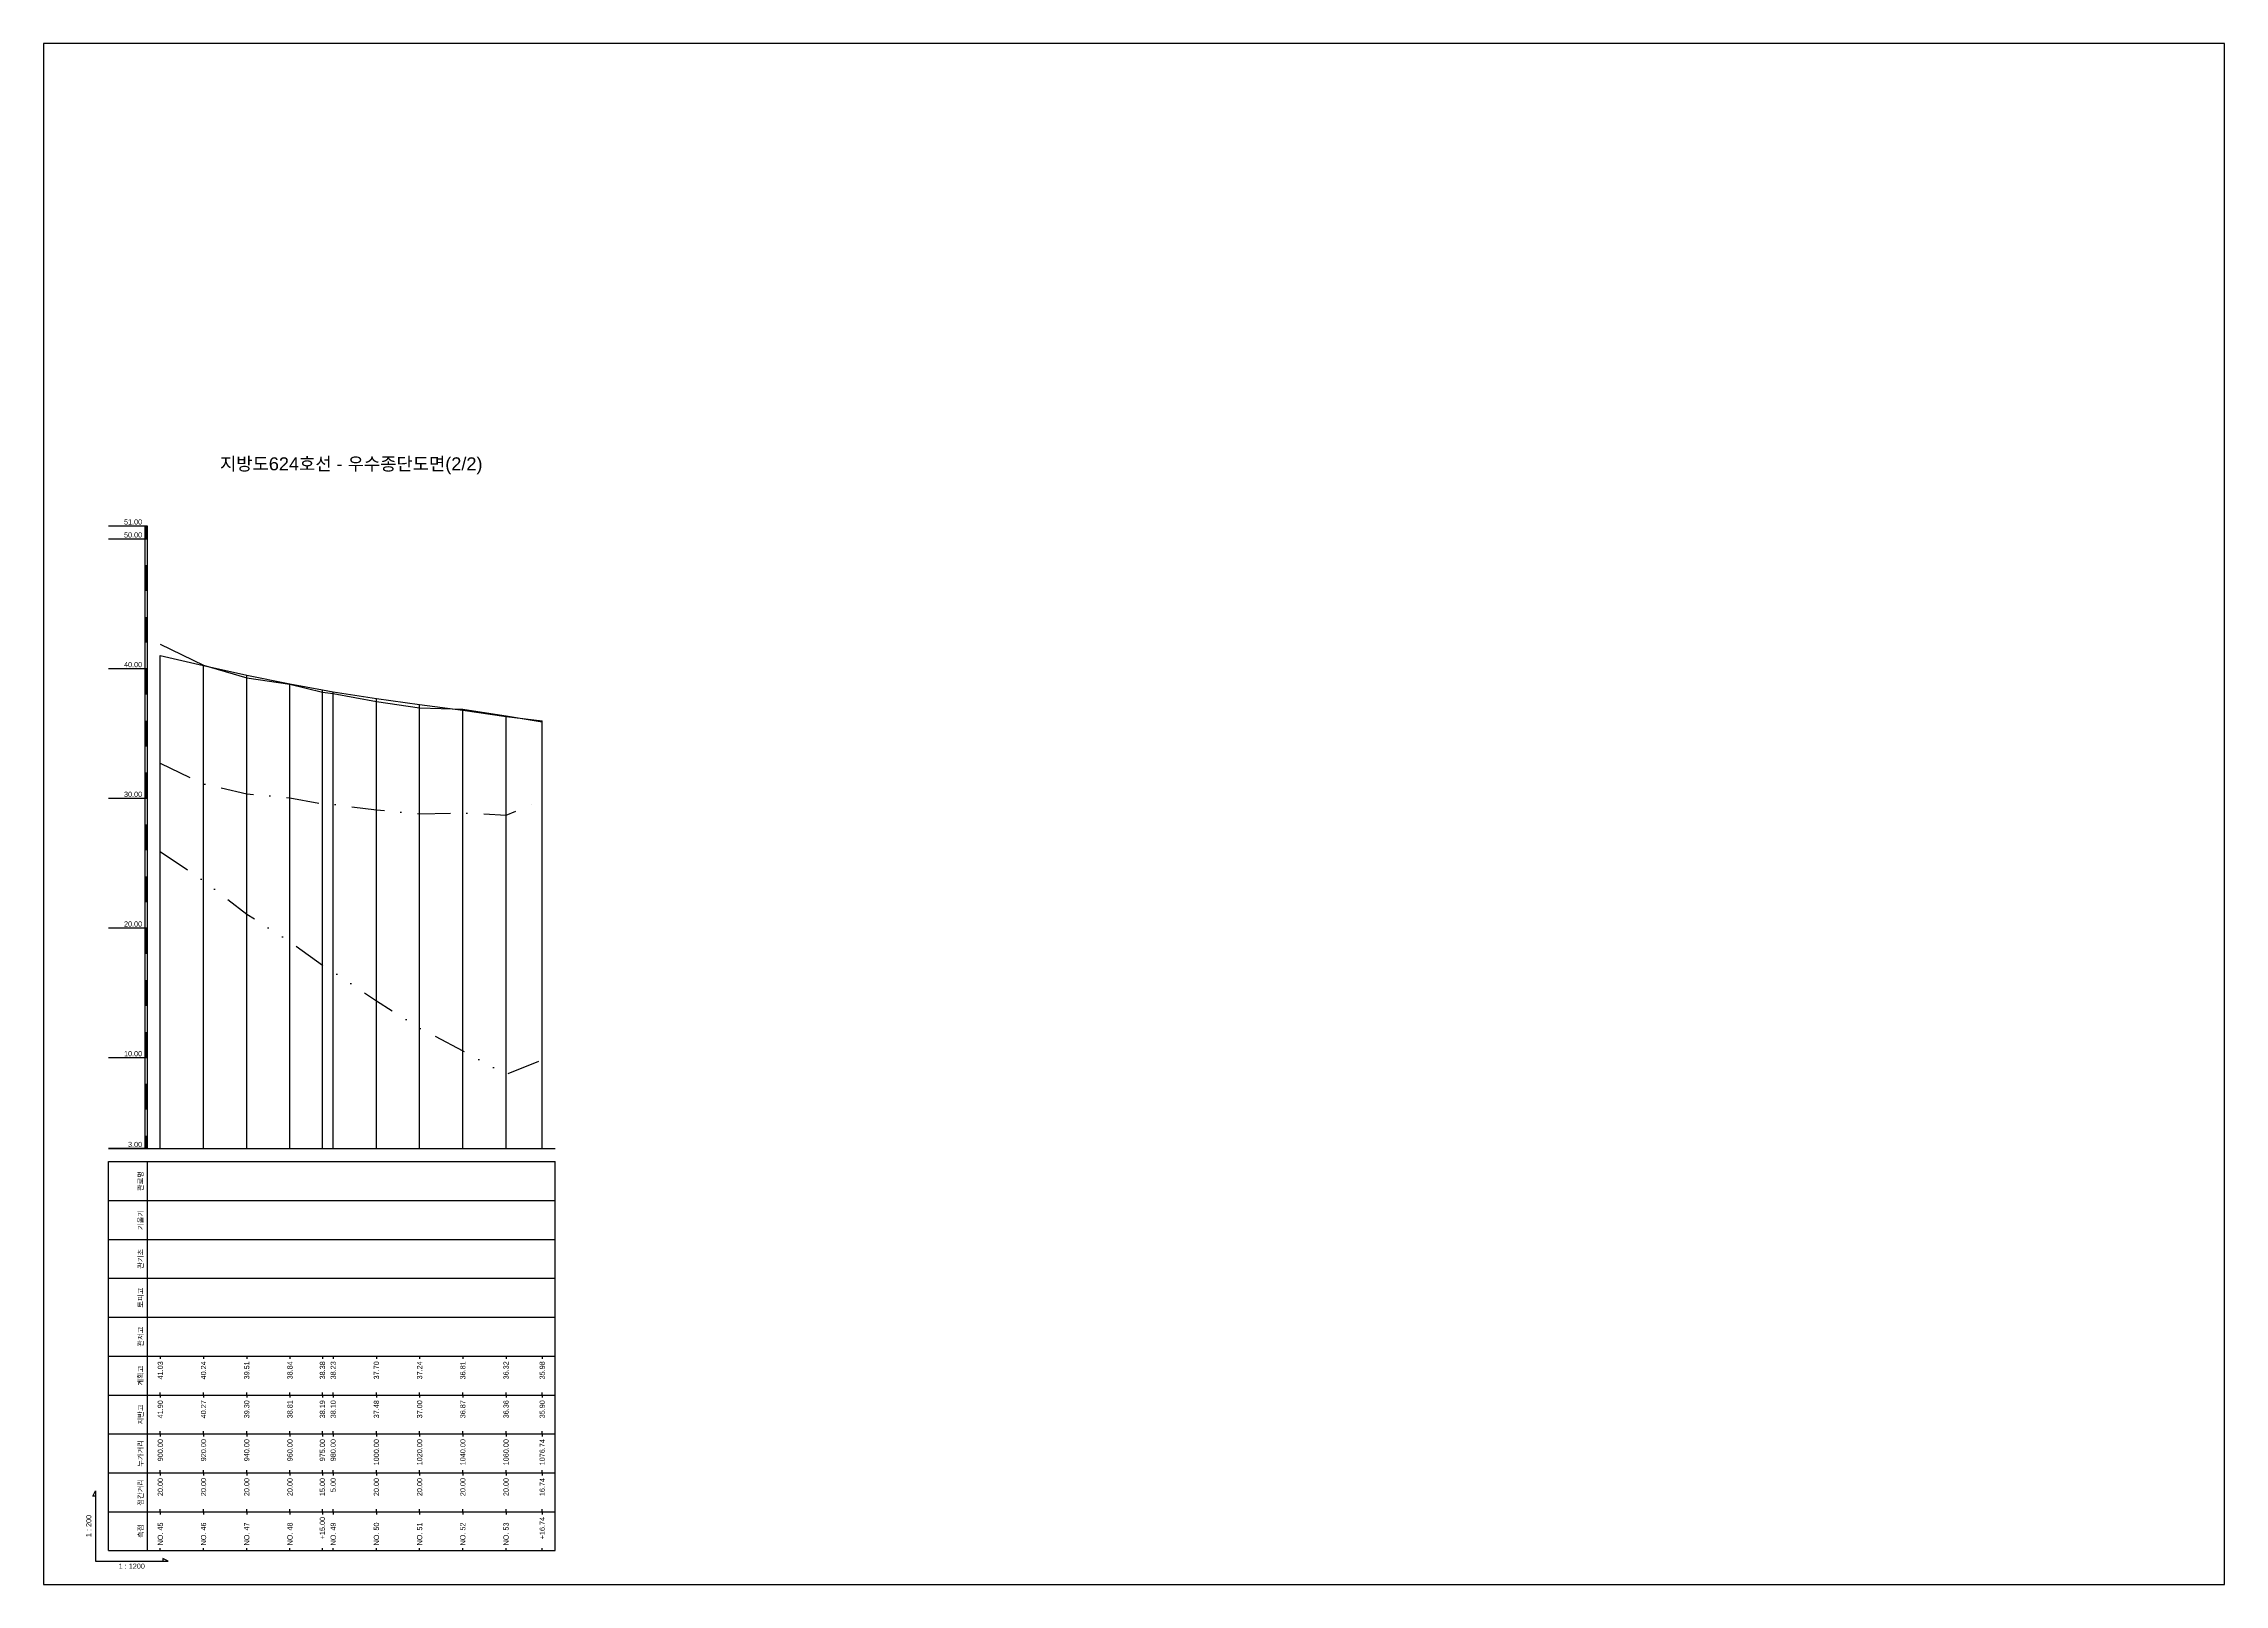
# Model space of a CAD drawing. Header units: millimetres. Extents: x -7351 to 135086, y 1419 to 5643.
# Drawn here: x 120712 to 121553, y 1419 to 2013 of the extents above; entities that cross this region are included whole.
import ezdxf
from ezdxf.enums import TextEntityAlignment as Align

# ---------------------------------------------------------------- set-up
doc = ezdxf.new("R2010")
doc.units = ezdxf.units.MM
doc.linetypes.add('DASHDOT', pattern=[25.4, 12.7, -6.35, 0, -6.35])
doc.linetypes.add('DIVIDE', pattern=[31.75, 12.7, -6.35, 0, -6.35, 0, -6.35])
for name, color, linetype in [('KZ_종단_계획선', 1, 'Continuous'), ('KZ_종단_노선명', 7, 'Continuous'), ('KZ_종단_도각', 7, 'Continuous'), ('KZ_종단_수직선', 7, 'Continuous'), ('KZ_종단_암선1', 56, 'DASHDOT'), ('KZ_종단_암선2', 4, 'DIVIDE'), ('KZ_종단_지반선', 3, 'Continuous'), ('KZ_종단_테이블문자', 7, 'Continuous'), ('KZ_종단_테이블선', 7, 'Continuous'), ('KZ_종단_폴대', 7, 'Continuous')]:
    doc.layers.add(name, color=color, linetype=linetype)
doc.styles.get("Standard").update_dxf_attribs({"font": 'arial.ttf'})

msp = doc.modelspace()

# ---------------------------------------------------------------- linework, layer by layer
at = {"layer": 'KZ_종단_계획선'}
msp.add_lwpolyline([(120757.36, 1777.18), (120757.36, 1777.18), (120774.03, 1773.25), (120790.69, 1769.58), (120807.36, 1766.22), (120819.86, 1763.92), (120824.03, 1763.2), (120840.69, 1760.55), (120857.36, 1758.24), (120874.03, 1756.08), (120890.69, 1753.66), (120904.64, 1751.93)], dxfattribs=at)
at = {"layer": 'KZ_종단_도각'}
msp.add_lwpolyline([(120712.36, 1419.04), (121553.36, 1419.04), (121553.36, 2013.04), (120712.36, 2013.04)], close=True, dxfattribs=at)
at = {"layer": 'KZ_종단_수직선'}
for p, q in [((120757.36, 1587.04), (120757.36, 1777.18)), ((120774.03, 1587.04), (120774.03, 1773.25)), ((120790.69, 1587.04), (120790.69, 1769.58)), ((120807.36, 1587.04), (120807.36, 1766.22)), ((120819.86, 1587.04), (120819.86, 1763.92)), ((120824.03, 1587.04), (120824.03, 1763.2)), ((120840.69, 1587.04), (120840.69, 1760.55)), ((120857.36, 1587.04), (120857.36, 1758.24)), ((120874.03, 1587.04), (120874.03, 1756.08)), ((120890.69, 1587.04), (120890.69, 1753.66)), ((120904.64, 1587.04), (120904.64, 1751.93))]:
    msp.add_line(p, q, dxfattribs=at)
at = {"layer": 'KZ_종단_암선1', "flags": 128}
msp.add_lwpolyline([(120757.36, 1735.7), (120774.03, 1727.64), (120790.69, 1723.8), (120807.36, 1722.32), (120819.86, 1719.95), (120824.03, 1719.74), (120840.69, 1717.6), (120857.36, 1716.15), (120874.03, 1716.47), (120890.69, 1715.64), (120904.64, 1721.31)], dxfattribs=at)
at = {"layer": 'KZ_종단_암선2', "flags": 128}
msp.add_lwpolyline([(120757.36, 1701.57), (120774.03, 1690.29), (120790.69, 1677.42), (120807.36, 1666.89), (120819.86, 1657.71), (120824.03, 1655.24), (120840.69, 1644.03), (120857.36, 1633.49), (120874.03, 1624.73), (120890.69, 1615.64), (120904.64, 1621.31)], dxfattribs=at)
at = {"layer": 'KZ_종단_지반선', "flags": 128}
msp.add_lwpolyline([(120757.36, 1781.54), (120774.03, 1773.37), (120790.69, 1768.54), (120807.36, 1766.08), (120819.86, 1762.98), (120824.03, 1762.53), (120840.69, 1759.43), (120857.36, 1757.03), (120874.03, 1756.4), (120890.69, 1753.84), (120904.64, 1751.56)], dxfattribs=at)
at = {"layer": 'KZ_종단_테이블선'}
for p, q in [((120737.36, 1587.04), (120909.64, 1587.04)), ((120737.36, 1567.04), (120737.36, 1582.04)), ((120737.36, 1582.04), (120909.64, 1582.04)), ((120752.36, 1567.04), (120752.36, 1582.04)), ((120909.64, 1567.04), (120909.64, 1582.04)), ((120737.36, 1552.04), (120737.36, 1567.04)), ((120737.36, 1567.04), (120909.64, 1567.04)), ((120752.36, 1552.04), (120752.36, 1567.04)), ((120909.64, 1552.04), (120909.64, 1567.04)), ((120737.36, 1537.04), (120737.36, 1552.04)), ((120737.36, 1552.04), (120909.64, 1552.04)), ((120752.36, 1537.04), (120752.36, 1552.04)), ((120909.64, 1537.04), (120909.64, 1552.04)), ((120737.36, 1522.04), (120737.36, 1537.04)), ((120737.36, 1537.04), (120909.64, 1537.04)), ((120752.36, 1522.04), (120752.36, 1537.04)), ((120909.64, 1522.04), (120909.64, 1537.04)), ((120737.36, 1507.04), (120737.36, 1522.04)), ((120737.36, 1522.04), (120909.64, 1522.04)), ((120752.36, 1507.04), (120752.36, 1522.04)), ((120909.64, 1507.04), (120909.64, 1522.04)), ((120737.36, 1492.04), (120737.36, 1507.04)), ((120737.36, 1507.04), (120909.64, 1507.04)), ((120752.36, 1492.04), (120752.36, 1507.04)), ((120757.36, 1507.04), (120757.36, 1506.04)), ((120774.03, 1507.04), (120774.03, 1506.04)), ((120790.69, 1507.04), (120790.69, 1506.04)), ((120807.36, 1507.04), (120807.36, 1506.04)), ((120819.86, 1507.04), (120819.86, 1506.04)), ((120824.03, 1507.04), (120824.03, 1506.04)), ((120840.69, 1507.04), (120840.69, 1506.04)), ((120857.36, 1507.04), (120857.36, 1506.04)), ((120874.03, 1507.04), (120874.03, 1506.04)), ((120890.69, 1507.04), (120890.69, 1506.04)), ((120904.64, 1507.04), (120904.64, 1506.04)), ((120909.64, 1492.04), (120909.64, 1507.04)), ((120737.36, 1477.04), (120737.36, 1492.04)), ((120737.36, 1492.04), (120909.64, 1492.04)), ((120752.36, 1477.04), (120752.36, 1492.04)), ((120757.36, 1492.04), (120757.36, 1493.04)), ((120757.36, 1492.04), (120757.36, 1491.04)), ((120774.03, 1492.04), (120774.03, 1493.04)), ((120774.03, 1492.04), (120774.03, 1491.04)), ((120790.69, 1492.04), (120790.69, 1493.04)), ((120790.69, 1492.04), (120790.69, 1491.04)), ((120807.36, 1492.04), (120807.36, 1493.04)), ((120807.36, 1492.04), (120807.36, 1491.04)), ((120819.86, 1492.04), (120819.86, 1493.04)), ((120819.86, 1492.04), (120819.86, 1491.04)), ((120824.03, 1492.04), (120824.03, 1493.04)), ((120824.03, 1492.04), (120824.03, 1491.04)), ((120840.69, 1492.04), (120840.69, 1493.04)), ((120840.69, 1492.04), (120840.69, 1491.04)), ((120857.36, 1492.04), (120857.36, 1493.04)), ((120857.36, 1492.04), (120857.36, 1491.04)), ((120874.03, 1492.04), (120874.03, 1493.04)), ((120874.03, 1492.04), (120874.03, 1491.04)), ((120890.69, 1492.04), (120890.69, 1493.04)), ((120890.69, 1492.04), (120890.69, 1491.04)), ((120904.64, 1492.04), (120904.64, 1493.04)), ((120904.64, 1492.04), (120904.64, 1491.04)), ((120909.64, 1477.04), (120909.64, 1492.04)), ((120737.36, 1462.04), (120737.36, 1477.04)), ((120737.36, 1477.04), (120909.64, 1477.04)), ((120752.36, 1462.04), (120752.36, 1477.04)), ((120757.36, 1477.04), (120757.36, 1478.04)), ((120757.36, 1477.04), (120757.36, 1476.04)), ((120774.03, 1477.04), (120774.03, 1478.04)), ((120774.03, 1477.04), (120774.03, 1476.04)), ((120790.69, 1477.04), (120790.69, 1478.04)), ((120790.69, 1477.04), (120790.69, 1476.04)), ((120807.36, 1477.04), (120807.36, 1478.04)), ((120807.36, 1477.04), (120807.36, 1476.04)), ((120819.86, 1477.04), (120819.86, 1478.04)), ((120819.86, 1477.04), (120819.86, 1476.04)), ((120824.03, 1477.04), (120824.03, 1478.04)), ((120824.03, 1477.04), (120824.03, 1476.04)), ((120840.69, 1477.04), (120840.69, 1478.04)), ((120840.69, 1477.04), (120840.69, 1476.04)), ((120857.36, 1477.04), (120857.36, 1478.04)), ((120857.36, 1477.04), (120857.36, 1476.04)), ((120874.03, 1477.04), (120874.03, 1478.04)), ((120874.03, 1477.04), (120874.03, 1476.04)), ((120890.69, 1477.04), (120890.69, 1478.04)), ((120890.69, 1477.04), (120890.69, 1476.04)), ((120904.64, 1477.04), (120904.64, 1478.04)), ((120904.64, 1477.04), (120904.64, 1476.04)), ((120909.64, 1462.04), (120909.64, 1477.04)), ((120737.36, 1447.04), (120737.36, 1462.04)), ((120737.36, 1462.04), (120909.64, 1462.04)), ((120752.36, 1447.04), (120752.36, 1462.04)), ((120757.36, 1462.04), (120757.36, 1463.04)), ((120757.36, 1462.04), (120757.36, 1461.04)), ((120774.03, 1462.04), (120774.03, 1463.04)), ((120774.03, 1462.04), (120774.03, 1461.04)), ((120790.69, 1462.04), (120790.69, 1463.04)), ((120790.69, 1462.04), (120790.69, 1461.04)), ((120807.36, 1462.04), (120807.36, 1463.04)), ((120807.36, 1462.04), (120807.36, 1461.04)), ((120819.86, 1462.04), (120819.86, 1463.04)), ((120819.86, 1462.04), (120819.86, 1461.04)), ((120824.03, 1462.04), (120824.03, 1463.04)), ((120824.03, 1462.04), (120824.03, 1461.04)), ((120840.69, 1462.04), (120840.69, 1463.04)), ((120840.69, 1462.04), (120840.69, 1461.04)), ((120857.36, 1462.04), (120857.36, 1463.04)), ((120857.36, 1462.04), (120857.36, 1461.04)), ((120874.03, 1462.04), (120874.03, 1463.04)), ((120874.03, 1462.04), (120874.03, 1461.04)), ((120890.69, 1462.04), (120890.69, 1463.04)), ((120890.69, 1462.04), (120890.69, 1461.04)), ((120904.64, 1462.04), (120904.64, 1463.04)), ((120904.64, 1462.04), (120904.64, 1461.04)), ((120909.64, 1447.04), (120909.64, 1462.04)), ((120737.36, 1432.04), (120737.36, 1447.04)), ((120737.36, 1447.04), (120909.64, 1447.04)), ((120752.36, 1432.04), (120752.36, 1447.04)), ((120757.36, 1447.04), (120757.36, 1448.04)), ((120757.36, 1447.04), (120757.36, 1446.04)), ((120774.03, 1447.04), (120774.03, 1448.04)), ((120774.03, 1447.04), (120774.03, 1446.04)), ((120790.69, 1447.04), (120790.69, 1448.04)), ((120790.69, 1447.04), (120790.69, 1446.04)), ((120807.36, 1447.04), (120807.36, 1448.04)), ((120807.36, 1447.04), (120807.36, 1446.04)), ((120819.86, 1447.04), (120819.86, 1448.04)), ((120819.86, 1447.04), (120819.86, 1446.04)), ((120824.03, 1447.04), (120824.03, 1448.04)), ((120824.03, 1447.04), (120824.03, 1446.04)), ((120840.69, 1447.04), (120840.69, 1448.04)), ((120840.69, 1447.04), (120840.69, 1446.04)), ((120857.36, 1447.04), (120857.36, 1448.04)), ((120857.36, 1447.04), (120857.36, 1446.04)), ((120874.03, 1447.04), (120874.03, 1448.04)), ((120874.03, 1447.04), (120874.03, 1446.04)), ((120890.69, 1447.04), (120890.69, 1448.04)), ((120890.69, 1447.04), (120890.69, 1446.04)), ((120904.64, 1447.04), (120904.64, 1448.04)), ((120904.64, 1447.04), (120904.64, 1446.04)), ((120909.64, 1432.04), (120909.64, 1447.04)), ((120737.36, 1432.04), (120909.64, 1432.04)), ((120757.36, 1432.04), (120757.36, 1433.04)), ((120774.03, 1432.04), (120774.03, 1433.04)), ((120790.69, 1432.04), (120790.69, 1433.04)), ((120807.36, 1432.04), (120807.36, 1433.04)), ((120819.86, 1432.04), (120819.86, 1433.04)), ((120824.03, 1432.04), (120824.03, 1433.04)), ((120840.69, 1432.04), (120840.69, 1433.04)), ((120857.36, 1432.04), (120857.36, 1433.04)), ((120874.03, 1432.04), (120874.03, 1433.04)), ((120890.69, 1432.04), (120890.69, 1433.04)), ((120904.64, 1432.04), (120904.64, 1433.04))]:
    msp.add_line(p, q, dxfattribs=at)
msp.add_lwpolyline([(120732.36, 1453.04), (120731.36, 1453.04), (120732.36, 1455.04), (120732.36, 1428.04), (120760.36, 1428.04), (120758.36, 1429.04), (120758.36, 1428.04)], dxfattribs=at)
at = {"layer": 'KZ_종단_폴대'}
for p, q in [((120752.36, 1827.04), (120737.36, 1827.04)), ((120752.36, 1822.04), (120737.36, 1822.04)), ((120752.36, 1772.04), (120737.36, 1772.04)), ((120752.36, 1722.04), (120737.36, 1722.04)), ((120752.36, 1672.04), (120737.36, 1672.04)), ((120752.36, 1622.04), (120737.36, 1622.04)), ((120752.36, 1587.04), (120737.36, 1587.04))]:
    msp.add_line(p, q, dxfattribs=at)
for points in [[(120751.86, 1822.04, 1, 1, 0), (120751.86, 1827.04, 1, 1, 0)], [(120751.86, 1802.04, 1, 1, 0), (120751.86, 1812.04, 1, 1, 0)], [(120751.86, 1782.04, 1, 1, 0), (120751.86, 1792.04, 1, 1, 0)], [(120751.86, 1762.04, 1, 1, 0), (120751.86, 1772.04, 1, 1, 0)], [(120751.86, 1742.04, 1, 1, 0), (120751.86, 1752.04, 1, 1, 0)], [(120751.86, 1722.04, 1, 1, 0), (120751.86, 1732.04, 1, 1, 0)], [(120751.86, 1702.04, 1, 1, 0), (120751.86, 1712.04, 1, 1, 0)], [(120751.86, 1682.04, 1, 1, 0), (120751.86, 1692.04, 1, 1, 0)], [(120751.86, 1662.04, 1, 1, 0), (120751.86, 1672.04, 1, 1, 0)], [(120751.86, 1642.04, 1, 1, 0), (120751.86, 1652.04, 1, 1, 0)], [(120751.86, 1622.04, 1, 1, 0), (120751.86, 1632.04, 1, 1, 0)], [(120751.86, 1602.04, 1, 1, 0), (120751.86, 1612.04, 1, 1, 0)], [(120751.86, 1587.04, 1, 1, 0), (120751.86, 1592.04, 1, 1, 0)]]:
    msp.add_lwpolyline(points, format="xyseb", dxfattribs=at)
msp.add_lwpolyline([(120752.36, 1587.04), (120752.36, 1827.04), (120751.36, 1827.04), (120751.36, 1587.04), (120752.36, 1587.04)], dxfattribs=at)

# ---------------------------------------------------------------- texts
at = {"layer": 'KZ_종단_노선명'}
msp.add_text('지방도624호선 - 우수종단도면(2/2)', height=5, dxfattribs=at).set_placement((120831, 1847.04), align=Align.BOTTOM_CENTER)
at = {"layer": 'KZ_종단_테이블문자'}
for s, p in [('41.03', (120757.36, 1505.04)), ('40.24', (120774.03, 1505.04)), ('39.51', (120790.69, 1505.04)), ('38.84', (120807.36, 1505.04)), ('38.38', (120819.86, 1505.04)), ('38.23', (120824.03, 1505.04)), ('37.70', (120840.69, 1505.04)), ('37.24', (120857.36, 1505.04)), ('36.81', (120874.03, 1505.04)), ('36.32', (120890.69, 1505.04)), ('35.98', (120904.64, 1505.04)), ('41.90', (120757.36, 1490.04)), ('40.27', (120774.03, 1490.04)), ('39.30', (120790.69, 1490.04)), ('38.81', (120807.36, 1490.04)), ('38.19', (120819.86, 1490.04)), ('38.10', (120824.03, 1490.04)), ('37.48', (120840.69, 1490.04)), ('37.00', (120857.36, 1490.04)), ('36.87', (120874.03, 1490.04)), ('36.36', (120890.69, 1490.04)), ('35.90', (120904.64, 1490.04)), ('900.00', (120757.36, 1475.04)), ('920.00', (120774.03, 1475.04)), ('940.00', (120790.69, 1475.04)), ('960.00', (120807.36, 1475.04)), ('975.00', (120819.86, 1475.04)), ('980.00', (120824.03, 1475.04)), ('1000.00', (120840.69, 1475.04)), ('1020.00', (120857.36, 1475.04)), ('1040.00', (120874.03, 1475.04)), ('1060.00', (120890.69, 1475.04)), ('1076.74', (120904.64, 1475.04)), ('20.00', (120757.36, 1460.04)), ('20.00', (120774.03, 1460.04)), ('20.00', (120790.69, 1460.04)), ('20.00', (120807.36, 1460.04)), ('15.00', (120819.86, 1460.04)), ('5.00', (120824.03, 1460.04)), ('20.00', (120840.69, 1460.04)), ('20.00', (120857.36, 1460.04)), ('20.00', (120874.03, 1460.04)), ('20.00', (120890.69, 1460.04)), ('16.74', (120904.64, 1460.04)), ('+15.00', (120819.86, 1445.04)), ('+16.74', (120904.64, 1445.04))]:
    msp.add_text(s, height=2, rotation=90, dxfattribs=at).set_placement(p, align=Align.MIDDLE_RIGHT)
for s, p in [('NO. 45', (120757.36, 1434.04)), ('NO. 46', (120774.03, 1434.04)), ('NO. 47', (120790.69, 1434.04)), ('NO. 48', (120807.36, 1434.04)), ('NO. 49', (120824.03, 1434.04)), ('NO. 50', (120840.69, 1434.04)), ('NO. 51', (120857.36, 1434.04)), ('NO. 52', (120874.03, 1434.04)), ('NO. 53', (120890.69, 1434.04))]:
    msp.add_text(s, height=2, rotation=90, dxfattribs=at).set_placement(p, align=Align.MIDDLE_LEFT)
at = {"layer": 'KZ_종단_테이블선'}
for s, p in [('관로명', (120751.36, 1574.54)), ('기울기', (120751.36, 1559.54)), ('관기초', (120751.36, 1544.54)), ('토피고', (120751.36, 1529.54)), ('관저고', (120751.36, 1514.54)), ('계획고', (120751.36, 1499.54)), ('지반고', (120751.36, 1484.54)), ('누가거리', (120751.36, 1469.54)), ('점간거리', (120751.36, 1454.54)), ('1 : 200', (120731.36, 1441.54)), ('측점', (120751.36, 1439.54))]:
    msp.add_text(s, height=2, rotation=90, dxfattribs=at).set_placement(p, align=Align.BOTTOM_CENTER)
msp.add_text('1 : 1200', height=2, dxfattribs=at).set_placement((120746.36, 1427.04), align=Align.TOP_CENTER)
at = {"layer": 'KZ_종단_폴대'}
for s, p in [('51.00', (120750.36, 1827.04)), ('50.00', (120750.36, 1822.04)), ('40.00', (120750.36, 1772.04)), ('30.00', (120750.36, 1722.04)), ('20.00', (120750.36, 1672.04)), ('10.00', (120750.36, 1622.04)), ('3.00', (120750.36, 1587.04))]:
    msp.add_text(s, height=2, dxfattribs=at).set_placement(p, align=Align.BOTTOM_RIGHT)

doc.saveas('drawing.dxf')
